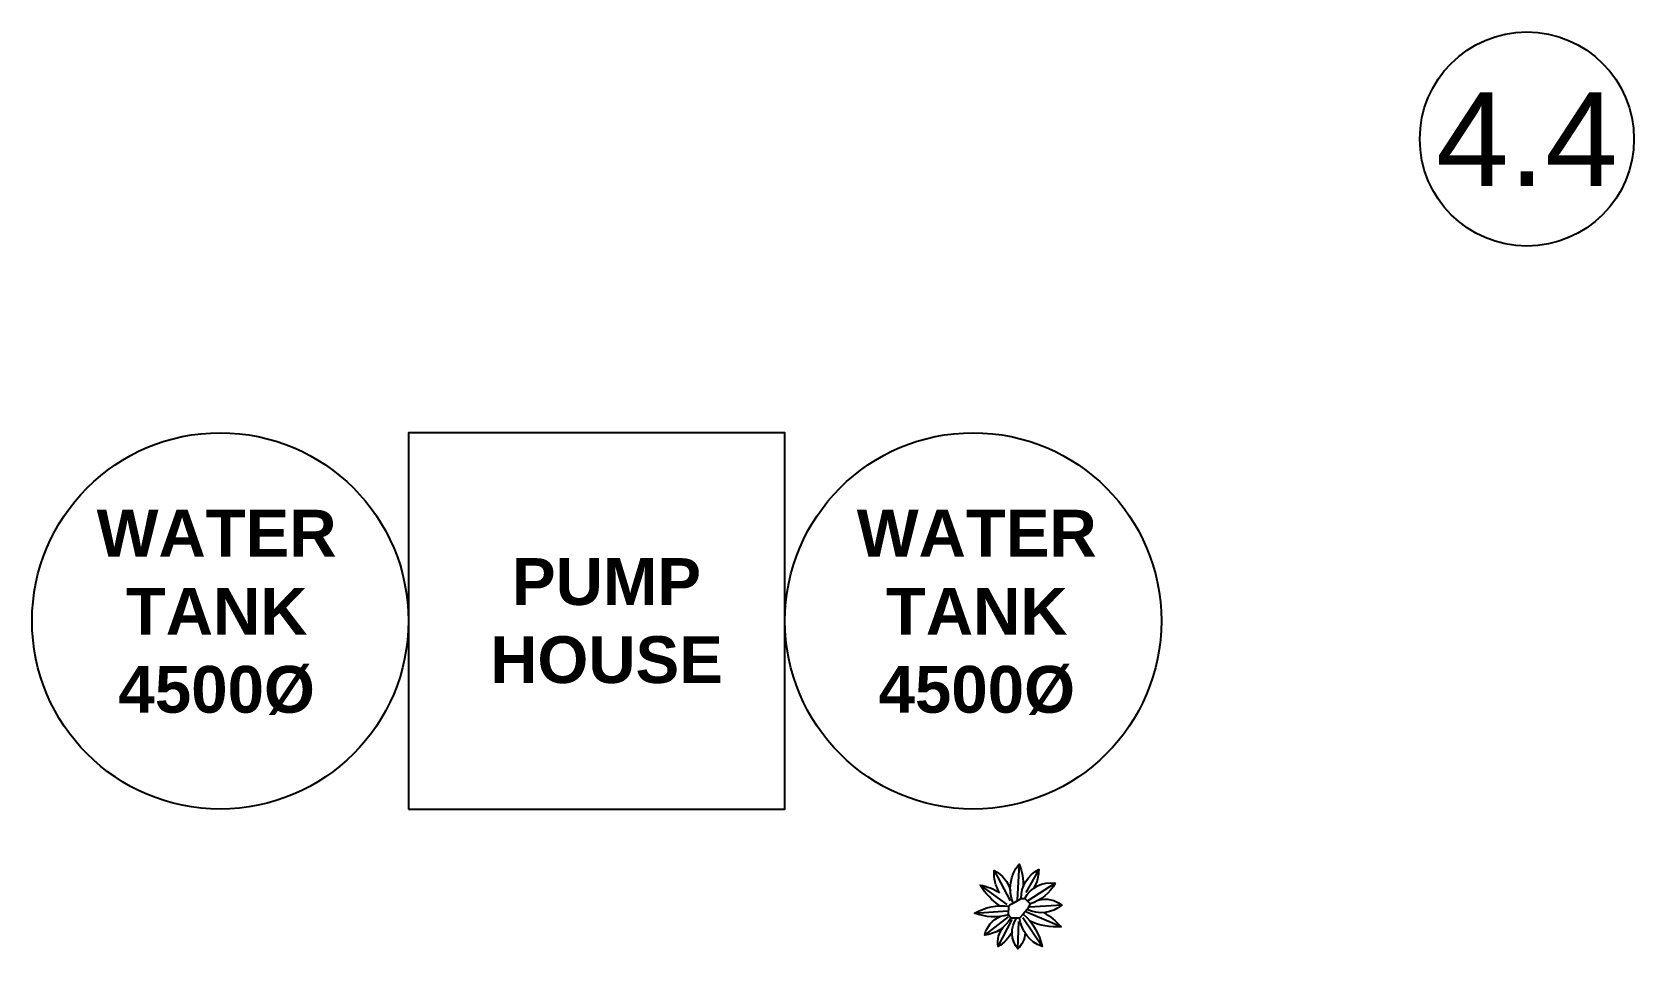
# Model space of a CAD drawing. Header units: millimetres. Extents: x -11769 to 7380, y -2012 to 8954.
import ezdxf
from ezdxf.enums import TextEntityAlignment as Align

# ---------------------------------------------------------------- set-up
doc = ezdxf.new("R2010")
doc.units = ezdxf.units.MM
doc.layers.get('defpoints').update_dxf_attribs({"color": 250})
for name, color, linetype in [('1', 64, 'Continuous'), ('2', 8, 'Continuous'), ('3', 1, 'Continuous'), ('4', 3, 'Continuous'), ('5', 3, 'Continuous'), ('6', 7, 'Continuous'), ('7', 7, 'Continuous')]:
    doc.layers.add(name, color=color, linetype=linetype)
doc.styles.add('style1', font='arial.ttf', dxfattribs={"width": 0.85, "height": 0.86})

# ---------------------------------------------------------------- blocks, each defined once
blk = doc.blocks.new('1 MASTER SITE PLAN$0$A$C4F5A2A4C')
for p, q in [((304, 578), (292, 336)), ((135, 534), (244, 327)), ((438, 542), (350, 386)), ((550, 449), (363, 329)), ((39, 435), (221, 303)), ((0, 244), (227, 261)), ((70, 95), (232, 220)), ((590, 151), (356, 250)), ((595, 298), (376, 284)), ((162, 17), (257, 200)), ((296, 0), (303, 188)), ((461, 16), (330, 212))]:
    blk.add_line(p, q)
for points in [[(265, 313, -0.281298), (304, 578, -0.118378), (331, 420)], [(172, 383, -0.158476), (135, 534, -0.232226), (245, 396)], [(318, 344, -0.279403), (438, 542, -0.126847), (404, 415)], [(344, 344, -0.328018), (550, 449, -0.198754), (380, 307)], [(174, 294, -0.099143), (39, 435, -0.105336), (172, 383)], [(436, 332, -0.261618), (595, 298, -0.29786), (359, 270)], [(232, 233, -0.160776), (0, 244, -0.161824), (235, 291)], [(248, 211, -0.244642), (70, 95, -0.242955), (176, 222)], [(333, 238, -0.161908), (461, 16, -0.280991), (308, 211)], [(473, 248, -0.081544), (590, 151, -0.130885), (379, 190)], [(257, 117, -0.13619), (162, 17, -0.224162), (197, 148)], [(346, 107, -0.168179), (296, 0, -0.321249), (286, 211)]]:
    blk.add_lwpolyline(points, format="xyb")
blk.add_lwpolyline([(286, 211), (248, 211), (232, 233), (235, 291), (244, 303), (265, 313), (318, 344), (344, 344), (380, 307), (359, 270), (333, 238), (308, 211)], close=True)
blk = doc.blocks.new('*U3')
at = {"layer": '4'}
blk.add_circle((0, 400), 400, dxfattribs=at)
at = {"layer": '6', "style": 'style1'}
blk.add_attdef('A', text='', height=350, dxfattribs=at).set_placement((0, 400), align=Align.MIDDLE)
blk = doc.blocks.new('yhy')
at = {"layer": '2', "color": 2}
blk.add_lwpolyline([(-105312, 12810), (-100812, 12810), (-100812, 17310), (-105312, 17310)], close=True, dxfattribs=at)
for centre in [(-107562, 15060), (-98562, 15060)]:
    blk.add_circle(centre, 2250, dxfattribs=at)
at = {"layer": 'defpoints', "char_height": 560, "width": 2775.21, "attachment_point": 5}
for s, insert in [('{\\fArial|b1|i0|c0|p34;WATER TANK\\P4500%%C}', (-107605, 15161)), ('{\\fArial|b1|i0|c0|p34;WATER TANK\\P4500%%C}', (-98519, 15161)), ('{\\fArial|b1|i0|c0|p34;PUMP HOUSE}', (-102945, 15060))]:
    blk.add_mtext(s, dxfattribs=dict(at, insert=insert))

msp = doc.modelspace()

# ---------------------------------------------------------------- block references
at = {"layer": '1', "color": 8, "xscale": 1.754163219127804, "yscale": 1.754163219127804, "zscale": 1.754163219127804}
msp.add_blockref('1 MASTER SITE PLAN$0$A$C4F5A2A4C', (-504, -2012), dxfattribs=at)
at = {"layer": '3'}
msp.add_blockref('yhy', (98043, -13149), dxfattribs=at)
at = {"layer": '5'}
ref = msp.add_blockref('*U3', (6100, 6394), dxfattribs=dict(at, xscale=3.200000000186265, yscale=3.200000000186265, zscale=3.200000000186265))
ref.add_attrib('A', '4.4', dxfattribs={"layer": '7', "height": 1120, "style": 'style1'}).set_placement((6100, 7674), align=Align.MIDDLE)

doc.saveas('drawing.dxf')
